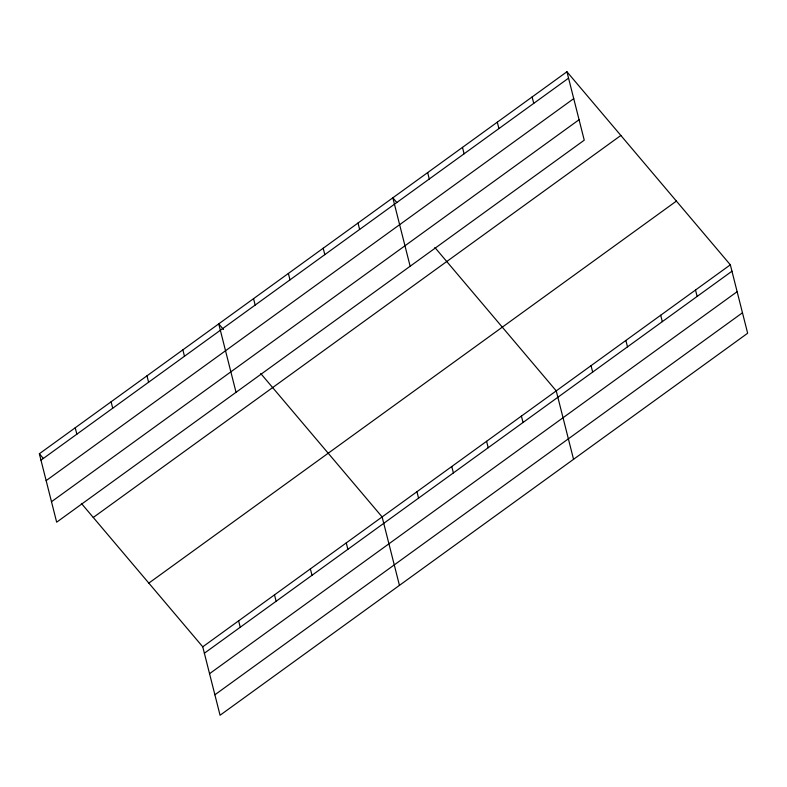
<?xml version="1.0" encoding="UTF-8"?>
<svg xmlns="http://www.w3.org/2000/svg" width="787" height="787" viewBox="0 0 787 787"><rect width="100%" height="100%" fill="white"/><g stroke="black" fill="none" stroke-linecap="round" stroke-linejoin="round"><path stroke-width="1.18" d="M566.935 71.755L584.249 140.184L56.664 522.184L39.35 453.755L566.935 71.755L730.336 264.816L747.65 333.245L220.065 715.245L202.751 646.816L81.376 503.414M40.973 460.159L568.558 78.159M46.148 480.631L573.743 98.621M51.489 501.722L579.075 119.713M93.269 517.472L620.854 135.462M148.822 583.108L676.417 201.098M202.751 646.816L730.336 264.816M204.364 653.22L731.959 271.22M209.549 673.692L737.134 291.682M214.881 694.783L742.475 312.773M396.796 202.495L392.831 197.812L410.145 266.242M434.857 247.472L556.232 390.873L573.546 459.303M223.488 329.497L218.727 323.87L236.041 392.31M260.753 373.53L382.128 516.941L399.442 585.371M39.35 453.755L43.315 458.437M695.511 290.029L697.134 296.433M660.696 315.233L662.31 321.637M625.872 340.446L627.495 346.851M532.12 96.958L533.734 103.363M591.047 365.66L592.67 372.064M497.295 122.172L498.919 128.576M462.481 147.385L464.094 153.79M521.407 416.087L523.03 422.491M427.656 172.599L429.279 179.003M486.592 441.3L488.206 447.705M451.768 466.514L453.391 472.918M358.016 223.026L359.629 229.43M416.943 491.727L418.566 498.132M323.191 248.239L324.815 254.644M288.376 273.453L289.99 279.857M346.25 542.912L347.874 549.316M253.552 298.667L255.175 305.071M310.373 568.893L311.996 575.297M274.496 594.864L276.119 601.268M182.85 349.851L184.473 356.255M238.618 620.845L240.242 627.249M146.982 375.832L148.595 382.236M111.105 401.803L112.718 408.207M75.227 427.784L76.851 434.188"/></g></svg>
